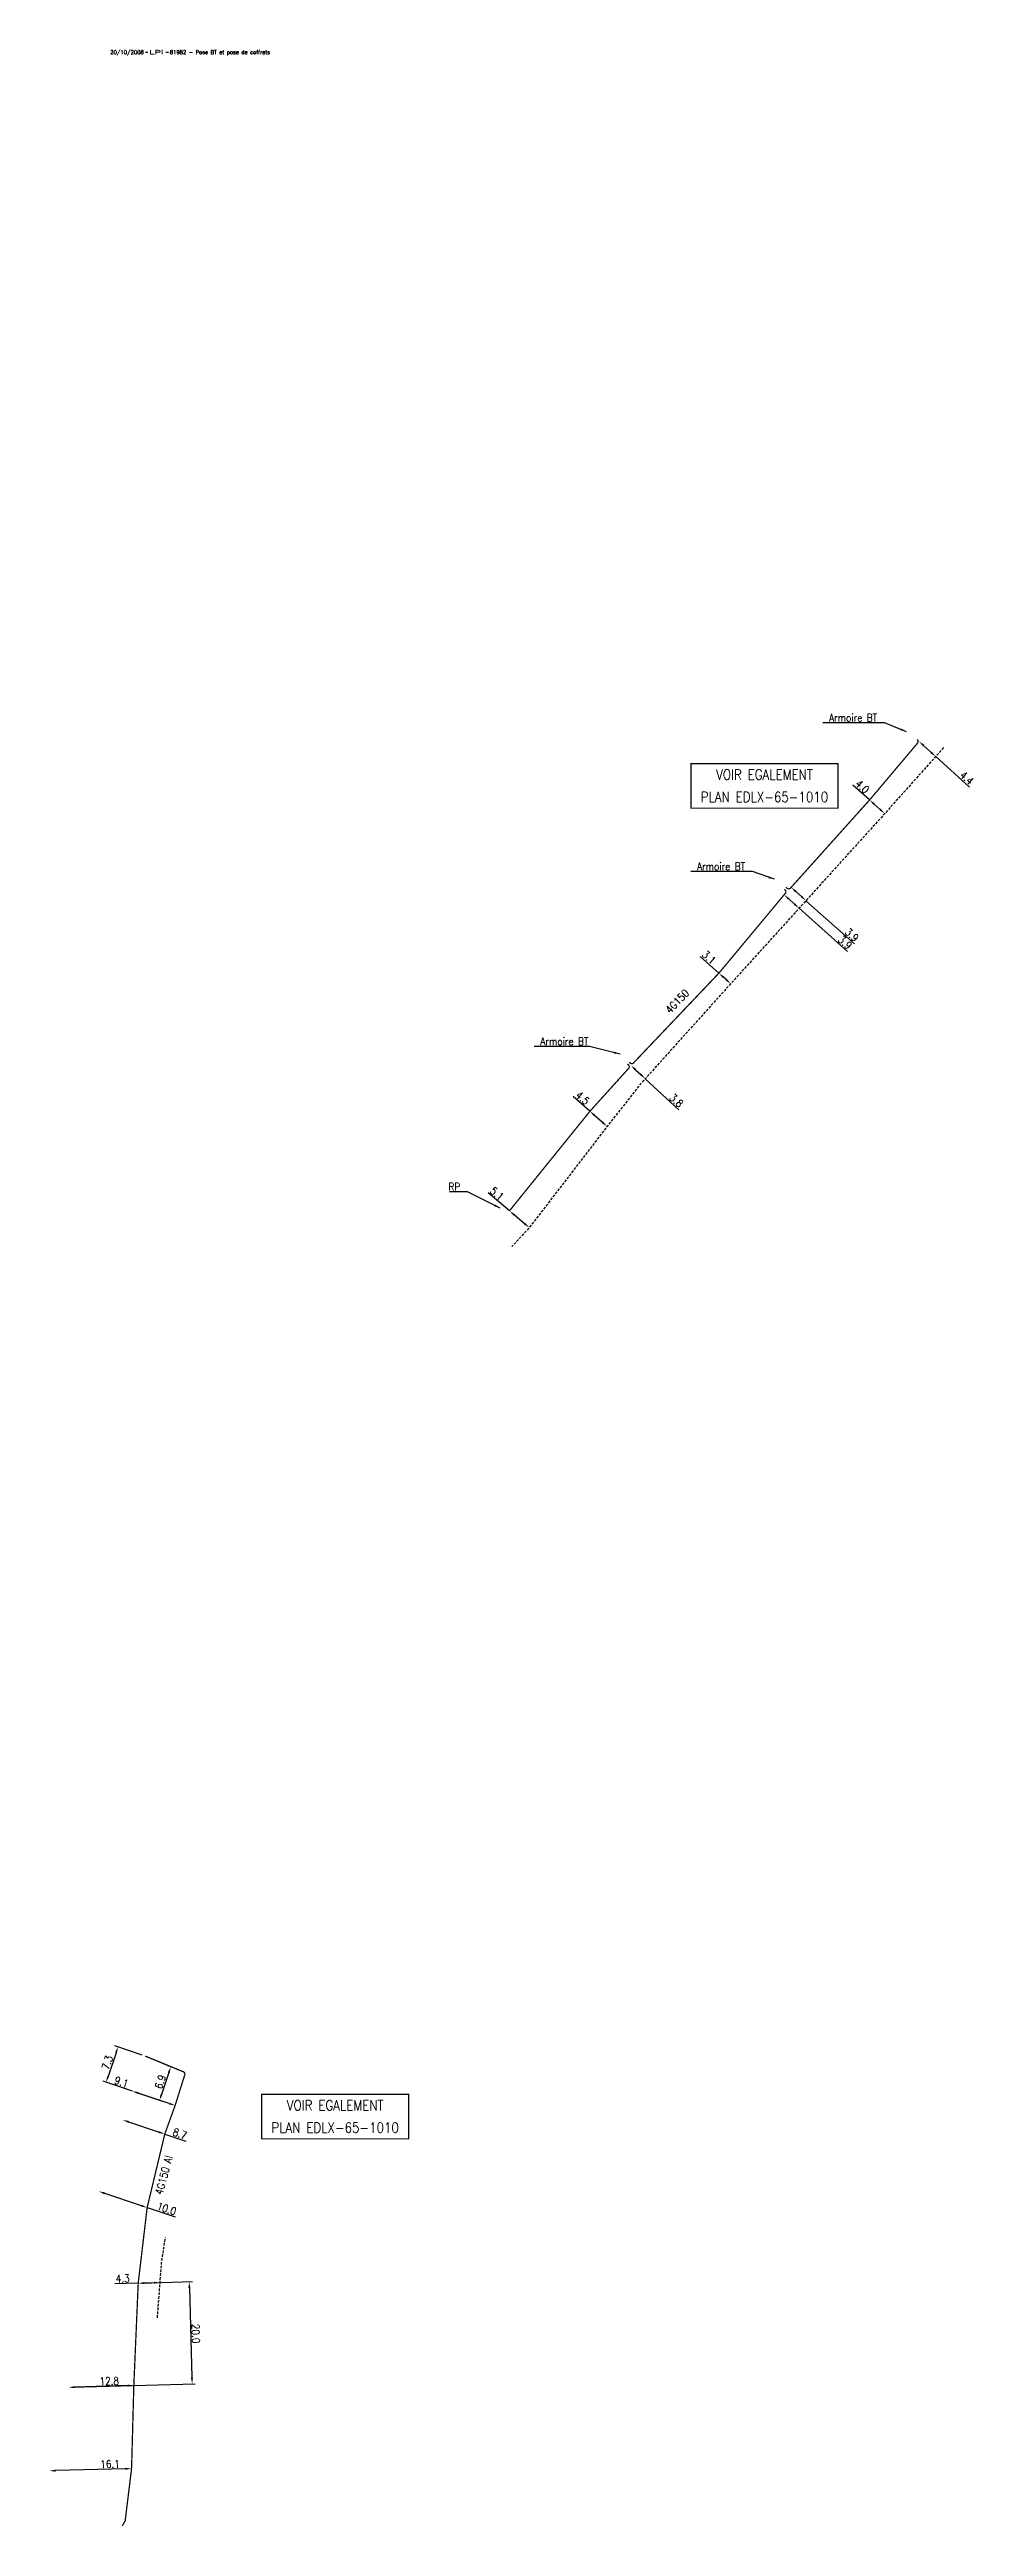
# Model space of a CAD drawing. Header units: millimetres. Extents: x 222003 to 222983, y 61024 to 61998.
# Drawn here: x 222490.6 to 222672.2, y 61512.6 to 61997.8 of the extents above; entities that cross this region are included whole.
import ezdxf
from ezdxf.enums import TextEntityAlignment as Align

# ---------------------------------------------------------------- set-up
doc = ezdxf.new("R2010")
doc.units = ezdxf.units.MM
doc.header["$PDMODE"] = 34
doc.linetypes.add('B_ST_Al', pattern=[2000, 1000, 1000])
doc.linetypes.add('DASHED', pattern=[0.75, 0.5, -0.25])
doc.layers.get('0').update_dxf_attribs({"linetype": 'CONTINUOUS'})
doc.layers.get('Defpoints').update_dxf_attribs({"linetype": 'CONTINUOUS'})
for name, color, linetype in [('B_100', 3, 'CONTINUOUS'), ('B_110', 1, 'CONTINUOUS'), ('B_900', 7, 'CONTINUOUS')]:
    doc.layers.add(name, color=color, linetype=linetype)
doc.layers.add('B_910', color=7, linetype='CONTINUOUS', plot=False)
doc.styles.get("Standard").update_dxf_attribs({"font": 'romans.shx', "width": 0.85})
doc.dimstyles.get("Standard").update_dxf_attribs({"dimtxt": 1.5, "dimasz": 1.2, "dimexe": 0.625, "dimexo": 0.625, "dimgap": 0.25, "dimtad": 1, "dimdec": 1, "dimzin": 0, "dimdsep": 46, "dimtxsty": 'Standard', "dimcen": -0.5, "dimadec": 0, "dimazin": 0, "dimtfac": 1, "dimtdec": 1, "dimtmove": 0, "dimatfit": 3, "dimfxl": 1, "dimtolj": 1, "dimtzin": 0, "dimarcsym": 0})

# ---------------------------------------------------------------- blocks, each defined once
blk = doc.blocks.new('*D12')
at = {"layer": 'B_100', "color": 0, "linetype": 'B_ST_Al', "lineweight": -2}
for p, q in [((222580.8, 61770.31), (222576.63, 61773.82)), ((222581.2, 61770.79), (222581.2, 61770.79)), ((222583.78, 61767.8), (222581.72, 61769.54)), ((222584.3, 61766.55), (222584.3, 61766.55))]:
    blk.add_line(p, q, dxfattribs=at)
at = {"layer": 'B_100', "color": 0, "linetype": 'B_ST_Al'}
for points in [[(222581.85, 61769.69), (222581.59, 61769.39), (222580.8, 61770.31)], [(222583.91, 61767.95), (222583.66, 61767.65), (222584.7, 61767.03)]]:
    blk.add_solid(points, dxfattribs=at)
at = {"layer": 'Defpoints', "color": 0, "linetype": 'B_ST_Al'}
for p in [(222580.8, 61770.31), (222584.7, 61767.03), (222584.7, 61767.03)]:
    blk.add_point(p, dxfattribs=at)
at = {"layer": 'B_100', "color": 0, "linetype": 'B_ST_Al', "insert": (222578.34, 61773.68), "char_height": 1.5, "attachment_point": 5, "rotation": 319.9608}
blk.add_mtext('\\A1;5.1', dxfattribs=at)
blk = doc.blocks.new('*D13')
at = {"layer": 'B_100', "color": 0, "linetype": 'B_ST_Al', "lineweight": -2}
for p, q in [((222596.58, 61789.82), (222593.29, 61792.7)), ((222596.17, 61789.36), (222596.16, 61789.35)), ((222599.05, 61787.64), (222597.48, 61789.02)), ((222599.55, 61786.38), (222599.54, 61786.38))]:
    blk.add_line(p, q, dxfattribs=at)
at = {"layer": 'B_100', "color": 0, "linetype": 'B_ST_Al'}
for points in [[(222597.61, 61789.17), (222597.34, 61788.87), (222596.58, 61789.82)], [(222599.19, 61787.79), (222598.92, 61787.49), (222599.95, 61786.85)]]:
    blk.add_solid(points, dxfattribs=at)
at = {"layer": 'Defpoints', "color": 0, "linetype": 'B_ST_Al'}
for p in [(222596.58, 61789.83), (222599.95, 61786.85), (222599.96, 61786.85)]:
    blk.add_point(p, dxfattribs=at)
at = {"layer": 'B_100', "color": 0, "linetype": 'B_ST_Al', "insert": (222595.14, 61792.41), "char_height": 1.5, "attachment_point": 5, "rotation": 318.6693}
blk.add_mtext('\\A1;4.5', dxfattribs=at)
blk = doc.blocks.new('*D14')
at = {"layer": 'B_100', "color": 0, "linetype": 'B_ST_Al', "lineweight": -2}
for p, q in [((222604.23, 61798.33), (222604.22, 61798.32)), ((222605.53, 61797.96), (222606.56, 61797.01)), ((222607.02, 61795.75), (222607.01, 61795.74)), ((222607.44, 61796.2), (222614.02, 61790.11))]:
    blk.add_line(p, q, dxfattribs=at)
at = {"layer": 'B_100', "color": 0, "linetype": 'B_ST_Al'}
for points in [[(222605.66, 61798.11), (222605.39, 61797.81), (222604.65, 61798.78)], [(222606.69, 61797.16), (222606.42, 61796.86), (222607.44, 61796.2)]]:
    blk.add_solid(points, dxfattribs=at)
at = {"layer": 'Defpoints', "color": 0, "linetype": 'B_ST_Al'}
for p in [(222604.66, 61798.79), (222607.44, 61796.2), (222607.45, 61796.21)]:
    blk.add_point(p, dxfattribs=at)
at = {"layer": 'B_100', "color": 0, "linetype": 'B_ST_Al', "insert": (222613.54, 61791.92), "char_height": 1.5, "attachment_point": 5, "rotation": 317.2522}
blk.add_mtext('\\A1;3.8', dxfattribs=at)
blk = doc.blocks.new('*D15')
at = {"layer": 'B_100', "color": 0, "linetype": 'B_ST_Al', "lineweight": -2}
for p, q in [((222621.87, 61816.88), (222618.22, 61820.16)), ((222622.28, 61817.33), (222622.29, 61817.34)), ((222623.28, 61815.61), (222622.76, 61816.07)), ((222624.59, 61815.26), (222624.59, 61815.27))]:
    blk.add_line(p, q, dxfattribs=at)
at = {"layer": 'B_100', "color": 0, "linetype": 'B_ST_Al'}
for points in [[(222622.9, 61816.22), (222622.63, 61815.92), (222621.87, 61816.88)], [(222623.42, 61815.75), (222623.15, 61815.46), (222624.18, 61814.8)]]:
    blk.add_solid(points, dxfattribs=at)
at = {"layer": 'Defpoints', "color": 0, "linetype": 'B_ST_Al'}
for p in [(222621.86, 61816.87), (222624.17, 61814.79), (222624.18, 61814.8)]:
    blk.add_point(p, dxfattribs=at)
at = {"layer": 'B_100', "color": 0, "linetype": 'B_ST_Al', "insert": (222619.93, 61819.97), "char_height": 1.5, "attachment_point": 5, "rotation": 318.0302}
blk.add_mtext('\\A1;3.1', dxfattribs=at)
blk = doc.blocks.new('*D16')
at = {"layer": 'B_100', "color": 0, "linetype": 'B_ST_Al', "lineweight": -2}
for p, q in [((222634.26, 61831.77), (222634.25, 61831.76)), ((222635.56, 61831.43), (222636.71, 61830.4)), ((222637.6, 61829.6), (222647.1, 61821.1)), ((222637.19, 61829.14), (222637.19, 61829.13))]:
    blk.add_line(p, q, dxfattribs=at)
at = {"layer": 'B_100', "color": 0, "linetype": 'B_ST_Al'}
for points in [[(222635.69, 61831.57), (222635.43, 61831.28), (222634.67, 61832.23)], [(222636.84, 61830.55), (222636.58, 61830.25), (222637.6, 61829.6)]]:
    blk.add_solid(points, dxfattribs=at)
at = {"layer": 'Defpoints', "color": 0, "linetype": 'B_ST_Al'}
for p in [(222634.67, 61832.23), (222637.6, 61829.6), (222637.61, 61829.6)]:
    blk.add_point(p, dxfattribs=at)
at = {"layer": 'B_100', "color": 0, "linetype": 'B_ST_Al', "insert": (222646.61, 61822.89), "char_height": 1.5, "attachment_point": 5, "rotation": 318.1881}
blk.add_mtext('\\A1;3.9', dxfattribs=at)
blk = doc.blocks.new('*D17')
at = {"layer": 'B_100', "color": 0, "linetype": 'B_ST_Al', "lineweight": -2}
for p, q in [((222636.46, 61834.15), (222636.46, 61834.15)), ((222636.94, 61832.88), (222638.06, 61831.88)), ((222638.95, 61831.08), (222648.44, 61822.6)), ((222639.37, 61831.55), (222639.37, 61831.55))]:
    blk.add_line(p, q, dxfattribs=at)
at = {"layer": 'B_100', "color": 0, "linetype": 'B_ST_Al'}
for points in [[(222637.08, 61833.03), (222636.81, 61832.74), (222636.05, 61833.68)], [(222638.19, 61832.03), (222637.93, 61831.74), (222638.95, 61831.08)]]:
    blk.add_solid(points, dxfattribs=at)
at = {"layer": 'Defpoints', "color": 0, "linetype": 'B_ST_Al'}
for p in [(222636.05, 61833.68), (222638.95, 61831.08), (222638.95, 61831.08)]:
    blk.add_point(p, dxfattribs=at)
at = {"layer": 'B_100', "color": 0, "linetype": 'B_ST_Al', "insert": (222647.95, 61824.38), "char_height": 1.5, "attachment_point": 5, "rotation": 318.1881}
blk.add_mtext('\\A1;3.9', dxfattribs=at)
blk = doc.blocks.new('*D18')
at = {"layer": 'B_100', "color": 0, "linetype": 'B_ST_Al', "lineweight": -2}
for p, q in [((222651.42, 61850.81), (222648.17, 61853.73)), ((222651, 61850.35), (222651, 61850.35)), ((222653.5, 61848.94), (222652.31, 61850.01)), ((222653.98, 61847.67), (222653.98, 61847.67))]:
    blk.add_line(p, q, dxfattribs=at)
at = {"layer": 'B_100', "color": 0, "linetype": 'B_ST_Al'}
for points in [[(222652.44, 61850.16), (222652.18, 61849.86), (222651.42, 61850.81)], [(222653.63, 61849.09), (222653.37, 61848.79), (222654.39, 61848.14)]]:
    blk.add_solid(points, dxfattribs=at)
at = {"layer": 'Defpoints', "color": 0, "linetype": 'B_ST_Al'}
for p in [(222651.42, 61850.81), (222654.39, 61848.14), (222654.4, 61848.14)]:
    blk.add_point(p, dxfattribs=at)
at = {"layer": 'B_100', "color": 0, "linetype": 'B_ST_Al', "insert": (222650.01, 61853.42), "char_height": 1.5, "attachment_point": 5, "rotation": 318.0703}
blk.add_mtext('\\A1;4.0', dxfattribs=at)
blk = doc.blocks.new('*D19')
at = {"layer": 'B_100', "color": 0, "linetype": 'B_ST_Al', "lineweight": -2}
for p, q in [((222660.71, 61861.82), (222660.71, 61861.82)), ((222662.02, 61861.48), (222663.5, 61860.13)), ((222663.97, 61858.86), (222663.97, 61858.86)), ((222664.39, 61859.33), (222671.01, 61853.32))]:
    blk.add_line(p, q, dxfattribs=at)
at = {"layer": 'B_100', "color": 0, "linetype": 'B_ST_Al'}
for points in [[(222662.15, 61861.63), (222661.88, 61861.33), (222661.13, 61862.28)], [(222663.63, 61860.28), (222663.36, 61859.98), (222664.39, 61859.33)]]:
    blk.add_solid(points, dxfattribs=at)
at = {"layer": 'Defpoints', "color": 0, "linetype": 'B_ST_Al'}
for p in [(222661.13, 61862.28), (222664.39, 61859.33), (222664.39, 61859.33)]:
    blk.add_point(p, dxfattribs=at)
at = {"layer": 'B_100', "color": 0, "linetype": 'B_ST_Al', "insert": (222670.48, 61855.14), "char_height": 1.5, "attachment_point": 5, "rotation": 317.762}
blk.add_mtext('\\A1;4.4', dxfattribs=at)
blk = doc.blocks.new('GIS_MODF')
at = {"color": 0, "linetype": 'Continuous', "flags": 128}
for points in [[(-2.26, -0.01), (-1.76, -0.01)], [(1.76, -0.01), (2.26, -0.01)]]:
    blk.add_lwpolyline(points, dxfattribs=at)
at = {"color": 0, "linetype": 'Continuous'}
blk.add_attdef('DATE', text='', height=0.75, dxfattribs=at).set_placement((-2.58, -0.39), align=Align.RIGHT)
at = {"color": 0, "linetype": 'Continuous', "width": 3.590909}
blk.add_attdef('USER', text='', height=0.75, dxfattribs=at).set_placement((-1.52, -0.39), (1.31, -0.39), align=Align.FIT)
at = {"color": 0, "linetype": 'Continuous'}
blk.add_attdef('DESC', (2.53, -0.39), '', height=0.75, dxfattribs=at)
blk = doc.blocks.new('*D23')
at = {"layer": 'B_110', "color": 0, "linetype": 'Continuous', "lineweight": -2}
blk.add_line((222505.5, 61523.86), (222491.8, 61523.49), dxfattribs=at)
at = {"layer": 'B_110', "color": 0, "linetype": 'Continuous'}
for points in [[(222491.8, 61523.69), (222491.81, 61523.29), (222490.6, 61523.45)], [(222505.49, 61524.06), (222505.5, 61523.66), (222506.7, 61523.89)]]:
    blk.add_solid(points, dxfattribs=at)
at = {"layer": 'Defpoints', "color": 0, "linetype": 'Continuous'}
for p in [(222506.7, 61523.89), (222490.6, 61523.45), (222490.6, 61523.45)]:
    blk.add_point(p, dxfattribs=at)
at = {"layer": 'B_110', "color": 0, "linetype": 'Continuous', "insert": (222502.48, 61524.78), "char_height": 1.5, "attachment_point": 5, "rotation": 1.5628}
blk.add_mtext('\\A1;16.1', dxfattribs=at)
blk = doc.blocks.new('*D24')
at = {"layer": 'B_110', "color": 0, "linetype": 'Continuous', "lineweight": -2}
blk.add_line((222505.94, 61540.15), (222495.54, 61539.85), dxfattribs=at)
at = {"layer": 'B_110', "color": 0, "linetype": 'Continuous'}
for points in [[(222495.54, 61540.05), (222495.55, 61539.65), (222494.34, 61539.81)], [(222505.93, 61540.35), (222505.94, 61539.95), (222507.14, 61540.18)]]:
    blk.add_solid(points, dxfattribs=at)
at = {"layer": 'Defpoints', "color": 0, "linetype": 'Continuous'}
for p in [(222494.34, 61539.81), (222494.34, 61539.81), (222507.14, 61540.18)]:
    blk.add_point(p, dxfattribs=at)
at = {"layer": 'B_110', "color": 0, "linetype": 'Continuous', "insert": (222502.32, 61541.04), "char_height": 1.5, "attachment_point": 5, "rotation": 1.6474}
blk.add_mtext('\\A1;12.8', dxfattribs=at)
blk = doc.blocks.new('*D25')
at = {"layer": 'B_110', "color": 0, "linetype": 'Continuous', "lineweight": -2}
for p, q in [((222500.07, 61577.62), (222500.07, 61577.62)), ((222501.41, 61577.83), (222508.61, 61575.41)), ((222509.55, 61574.44), (222509.55, 61574.44)), ((222509.75, 61575.03), (222515.25, 61573.19))]:
    blk.add_line(p, q, dxfattribs=at)
at = {"layer": 'B_110', "color": 0, "linetype": 'Continuous'}
for points in [[(222501.47, 61578.02), (222501.34, 61577.64), (222500.27, 61578.21)], [(222508.68, 61575.6), (222508.55, 61575.22), (222509.75, 61575.03)]]:
    blk.add_solid(points, dxfattribs=at)
at = {"layer": 'Defpoints', "color": 0, "linetype": 'Continuous'}
for p in [(222500.27, 61578.21), (222500.27, 61578.21), (222509.75, 61575.03)]:
    blk.add_point(p, dxfattribs=at)
at = {"layer": 'B_110', "color": 0, "linetype": 'Continuous', "insert": (222513.57, 61574.8), "char_height": 1.5, "attachment_point": 5, "rotation": 341.4472}
blk.add_mtext('\\A1;10.0', dxfattribs=at)
blk = doc.blocks.new('*D26')
at = {"layer": 'B_110', "color": 0, "linetype": 'Continuous', "lineweight": -2}
for p, q in [((222505.16, 61592.8), (222505.16, 61592.8)), ((222506.1, 61591.82), (222512.08, 61589.82)), ((222513.21, 61589.44), (222517.36, 61588.04)), ((222513.41, 61590.03), (222513.41, 61590.03))]:
    blk.add_line(p, q, dxfattribs=at)
at = {"layer": 'B_110', "color": 0, "linetype": 'Continuous'}
for points in [[(222506.17, 61592.01), (222506.04, 61591.63), (222504.97, 61592.2)], [(222512.14, 61590.01), (222512.01, 61589.63), (222513.21, 61589.44)]]:
    blk.add_solid(points, dxfattribs=at)
at = {"layer": 'Defpoints', "color": 0, "linetype": 'Continuous'}
for p in [(222504.97, 61592.2), (222504.97, 61592.2), (222513.21, 61589.44)]:
    blk.add_point(p, dxfattribs=at)
at = {"layer": 'B_110', "color": 0, "linetype": 'Continuous', "insert": (222516.17, 61589.5), "char_height": 1.5, "attachment_point": 5, "rotation": 341.4472}
blk.add_mtext('\\A1;8.7', dxfattribs=at)
blk = doc.blocks.new('*D78')
at = {"layer": 'B_110', "color": 0, "linetype": 'Continuous', "lineweight": -2}
for p, q in [((222508.76, 61604.92), (222503.44, 61606.7)), ((222503.65, 61605.37), (222502.09, 61600.72)), ((222506.27, 61598.05), (222501.11, 61599.78))]:
    blk.add_line(p, q, dxfattribs=at)
at = {"layer": 'B_110', "color": 0, "linetype": 'Continuous'}
for points in [[(222503.46, 61605.43), (222503.84, 61605.3), (222504.03, 61606.51)], [(222501.9, 61600.79), (222502.28, 61600.66), (222501.7, 61599.59)]]:
    blk.add_solid(points, dxfattribs=at)
at = {"layer": 'Defpoints', "color": 0, "linetype": 'Continuous'}
for p in [(222509.35, 61604.72), (222501.7, 61599.59), (222506.87, 61597.85)]:
    blk.add_point(p, dxfattribs=at)
at = {"layer": 'B_110', "color": 0, "linetype": 'Continuous', "insert": (222501.94, 61603.44), "char_height": 1.5, "attachment_point": 5, "rotation": 71.4304}
blk.add_mtext('\\A1;7.3', dxfattribs=at)
blk = doc.blocks.new('*D79')
at = {"layer": 'B_110', "color": 0, "linetype": 'Continuous', "lineweight": -2}
for p, q in [((222506.87, 61597.85), (222503.07, 61599.13)), ((222514.1, 61595.42), (222508, 61597.47))]:
    blk.add_line(p, q, dxfattribs=at)
at = {"layer": 'B_110', "color": 0, "linetype": 'Continuous'}
for points in [[(222508.07, 61597.66), (222507.94, 61597.28), (222506.87, 61597.85)], [(222514.16, 61595.61), (222514.03, 61595.23), (222515.24, 61595.04)]]:
    blk.add_solid(points, dxfattribs=at)
at = {"layer": 'Defpoints', "color": 0, "linetype": 'Continuous'}
for p in [(222506.87, 61597.85), (222506.87, 61597.85), (222515.24, 61595.04)]:
    blk.add_point(p, dxfattribs=at)
at = {"layer": 'B_110', "color": 0, "linetype": 'Continuous', "insert": (222504.72, 61599.63), "char_height": 1.5, "attachment_point": 5, "rotation": 341.4304}
blk.add_mtext('\\A1;9.1', dxfattribs=at)
blk = doc.blocks.new('*D80')
at = {"layer": 'B_110', "color": 0, "linetype": 'Continuous', "lineweight": -2}
for p, q in [((222514, 61601.47), (222512.57, 61597.2)), ((222514.44, 61602.59), (222513.79, 61602.8)), ((222507.46, 61597.65), (222512.78, 61595.87))]:
    blk.add_line(p, q, dxfattribs=at)
at = {"layer": 'B_110', "color": 0, "linetype": 'Continuous'}
for points in [[(222513.81, 61601.53), (222514.19, 61601.4), (222514.38, 61602.6)], [(222512.38, 61597.27), (222512.76, 61597.14), (222512.19, 61596.06)]]:
    blk.add_solid(points, dxfattribs=at)
at = {"layer": 'Defpoints', "color": 0, "linetype": 'Continuous'}
for p in [(222515.03, 61602.39), (222506.87, 61597.85), (222512.19, 61596.06)]:
    blk.add_point(p, dxfattribs=at)
at = {"layer": 'B_110', "color": 0, "linetype": 'Continuous', "insert": (222512.34, 61599.67), "char_height": 1.5, "attachment_point": 5, "rotation": 71.4304}
blk.add_mtext('\\A1;6.9', dxfattribs=at)
blk = doc.blocks.new('*D81')
at = {"layer": 'B_110', "color": 0, "linetype": 'Continuous', "lineweight": -2}
for p, q in [((222508.62, 61560.23), (222518.63, 61560.52)), ((222518.04, 61559.3), (222518.54, 61541.71)), ((222494.97, 61539.83), (222519.2, 61540.53))]:
    blk.add_line(p, q, dxfattribs=at)
at = {"layer": 'B_110', "color": 0, "linetype": 'Continuous'}
for points in [[(222518.23, 61559.31), (222517.84, 61559.3), (222518, 61560.5)], [(222518.74, 61541.71), (222518.34, 61541.7), (222518.58, 61540.51)]]:
    blk.add_solid(points, dxfattribs=at)
at = {"layer": 'Defpoints', "color": 0, "linetype": 'Continuous'}
for p in [(222508, 61560.21), (222494.34, 61539.81), (222518.58, 61540.51)]:
    blk.add_point(p, dxfattribs=at)
at = {"layer": 'B_110', "color": 0, "linetype": 'Continuous', "insert": (222519.29, 61550.33), "char_height": 1.5, "attachment_point": 5, "rotation": 271.6474}
blk.add_mtext('\\A1;20.0', dxfattribs=at)
blk = doc.blocks.new('*D82')
at = {"layer": 'B_110', "color": 0, "linetype": 'Continuous', "lineweight": -2}
for p, q in [((222508, 61560.21), (222503.39, 61560.08)), ((222511.1, 61560.3), (222509.2, 61560.25))]:
    blk.add_line(p, q, dxfattribs=at)
at = {"layer": 'B_110', "color": 0, "linetype": 'Continuous'}
for points in [[(222509.19, 61560.45), (222509.2, 61560.05), (222508, 61560.21)], [(222511.09, 61560.5), (222511.1, 61560.1), (222512.29, 61560.34)]]:
    blk.add_solid(points, dxfattribs=at)
at = {"layer": 'Defpoints', "color": 0, "linetype": 'Continuous'}
for p in [(222508, 61560.21), (222512.29, 61560.34), (222512.29, 61560.34)]:
    blk.add_point(p, dxfattribs=at)
at = {"layer": 'B_110', "color": 0, "linetype": 'Continuous', "insert": (222504.95, 61561.13), "char_height": 1.5, "attachment_point": 5, "rotation": 1.6474}
blk.add_mtext('\\A1;4.3', dxfattribs=at)

msp = doc.modelspace()

# ---------------------------------------------------------------- linework, layer by layer
at = {"layer": 'B_100', "linetype": 'DASHED', "flags": 128}
msp.add_lwpolyline([(222665.93, 61861.06), (222663.38, 61858.2), (222654.39, 61848.14), (222638.04, 61830.08), (222636.69, 61828.6), (222624.18, 61814.81), (222606.46, 61795.11), (222599.96, 61786.85), (222584.7, 61767.03), (222581.29, 61763.32)], dxfattribs=at)
at = {"layer": 'B_100', "linetype": 'B_ST_Al', "const_width": 0.25, "flags": 128}
for points in [[(222660.74, 61862.64), (222660.77, 61862.62, -0.407403), (222660.82, 61861.93), (222651.42, 61850.81), (222635.93, 61833.56, -0.41239), (222635.23, 61833.52), (222635.01, 61833.71)], [(222634.68, 61833.33), (222634.84, 61833.19, -0.405365), (222634.89, 61832.5), (222621.86, 61816.87), (222605.15, 61799.31, -0.405343), (222604.46, 61799.28), (222604.28, 61799.44)], [(222580.8, 61770.31), (222596.58, 61789.82), (222604.17, 61798.22, 0.405431), (222604.13, 61798.91), (222603.95, 61799.07)]]:
    msp.add_lwpolyline(points, format="xyb", dxfattribs=at)
at = {"layer": 'B_110', "linetype": 'B_ST_Al', "const_width": 0.25, "flags": 128}
msp.add_lwpolyline([(222504.88, 61512.68), (222505.4, 61513.58, 0.099947), (222505.46, 61513.77), (222506.69, 61523.87, 0.023601), (222506.7, 61523.92), (222507.14, 61540.18, -0.003792), (222507.14, 61540.18), (222508, 61560.19, -0.01874), (222508, 61560.23), (222509.75, 61575, -0.029389), (222509.76, 61575.06), (222513.21, 61589.41, -0.02757), (222513.22, 61589.46), (222515.24, 61595.04, 0.032681), (222515.24, 61595.04), (222517.13, 61601.03, 0.390359), (222516.85, 61601.64), (222509.35, 61604.72)], format="xyb", dxfattribs=at)
at = {"layer": 'B_110', "linetype": 'DASHED', "flags": 128}
msp.add_lwpolyline([(222511.77, 61553.43), (222512.28, 61560.17), (222512.59, 61564.25), (222513.33, 61569.17)], dxfattribs=at)
at = {"layer": 'B_900', "const_width": 0.25}
for points in [[(222616.39, 61857.95), (222645.23, 61857.95), (222645.23, 61849.21), (222616.39, 61849.21)], [(222532.2, 61597.24), (222561.04, 61597.24), (222561.04, 61588.5), (222532.2, 61588.5)]]:
    msp.add_lwpolyline(points, close=True, dxfattribs=at)

# ---------------------------------------------------------------- block references
at = {"layer": 'B_910'}
ref = msp.add_blockref('GIS_MODF', (222511.67, 61997.33), dxfattribs=at)
ref.add_attrib('DATE', '20/10/2008', dxfattribs={"layer": '0', "color": 0, "linetype": 'Continuous', "height": 0.75}).set_placement((222509.09, 61996.94), align=Align.RIGHT)
ref.add_attrib('USER', 'LPi', dxfattribs={"layer": '0', "color": 0, "linetype": 'Continuous', "height": 0.75, "width": 1.837209}).set_placement((222510.15, 61996.94), (222512.97, 61996.94), align=Align.FIT)
ref.add_attrib('DESC', '81982 - Pose BT et pose de coffrets', (222514.2, 61996.94), dxfattribs={"layer": '0', "color": 0, "linetype": 'Continuous', "height": 0.75})

# ---------------------------------------------------------------- texts
at = {"layer": 'B_100', "linetype": 'B_ST_Al', "width": 0.85}
msp.add_text('4G150', height=1.5, rotation=46.0333, dxfattribs=at).set_placement((222613.71, 61811.37), align=Align.MIDDLE)
at = {"layer": 'B_100', "linetype": 'Continuous', "char_height": 1.5, "attachment_point": 6}
for insert in [(222652.88, 61866.92), (222626.99, 61837.8), (222596.26, 61803.53)]:
    msp.add_mtext('Armoire BT', dxfattribs=dict(at, insert=insert))
at = {"layer": 'B_100', "linetype": 'B_ST_Al', "insert": (222571.14, 61775.03), "char_height": 1.5, "attachment_point": 6}
msp.add_mtext('RP', dxfattribs=at)
at = {"layer": 'B_110', "linetype": 'B_ST_Al', "width": 0.85}
msp.add_text('4G150 Al', height=1.5, rotation=75.164, dxfattribs=at).set_placement((222513.03, 61581.4), align=Align.MIDDLE)
at = {"layer": 'B_900', "width": 0.85}
for s, p in [('VOIR EGALEMENT', (222630.81, 61854.78)), ('PLAN EDLX-65-1010', (222630.81, 61850.4)), ('PLAN EDLX-65-1010', (222546.62, 61589.69)), ('VOIR EGALEMENT', (222546.62, 61594.07))]:
    msp.add_text(s, height=2, dxfattribs=at).set_placement(p, align=Align.CENTER)

# ---------------------------------------------------------------- dimensions: what is measured, and where the dimension line sits
at = {"layer": 'B_100', "linetype": 'B_ST_Al'}
for base, p1, p2, angle, picture, middle in [((222664.39, 61859.33), (222661.13, 61862.28), (222664.39, 61859.33), 137.762, '*D19', (222669.81, 61854.4)), ((222654.39, 61848.14), (222651.42, 61850.81), (222654.4, 61848.14), 138.0703, '*D18', (222649.35, 61852.67)), ((222637.6, 61829.6), (222634.67, 61832.23), (222637.61, 61829.6), 138.1881, '*D16', (222645.94, 61822.14)), ((222638.95, 61831.08), (222636.05, 61833.68), (222638.95, 61831.08), 138.1881, '*D17', (222647.28, 61823.63)), ((222624.18, 61814.8), (222621.86, 61816.87), (222624.17, 61814.79), 138.0302, '*D15', (222619.26, 61819.22)), ((222607.44, 61796.2), (222604.66, 61798.79), (222607.45, 61796.21), 137.2522, '*D14', (222612.86, 61791.19)), ((222599.95, 61786.85), (222596.58, 61789.83), (222599.96, 61786.85), 138.6693, '*D13', (222594.48, 61791.66)), ((222584.7, 61767.03), (222580.8, 61770.31), (222584.7, 61767.03), 139.9608, '*D12', (222577.7, 61772.91))]:
    dim = msp.add_linear_dim(base=base, p1=p1, p2=p2, angle=angle, dimstyle='Standard', dxfattribs=at)
    dim.commit()
    dim.dimension.update_dxf_attribs({"geometry": picture, "text_midpoint": middle, "dimtype": 160})
at = {"layer": 'B_110', "linetype": 'Continuous'}
for base, p1, p2, angle, picture, middle in [((222501.7, 61599.59), (222509.35, 61604.72), (222506.87, 61597.85), 71.4304, '*D78', (222502.89, 61603.12)), ((222512.19, 61596.06), (222515.03, 61602.39), (222506.87, 61597.85), 71.4304, '*D80', (222513.29, 61599.35)), ((222504.97, 61592.2), (222513.21, 61589.44), (222504.97, 61592.2), 341.4472, '*D26', (222515.85, 61588.55)), ((222500.27, 61578.21), (222509.75, 61575.03), (222500.27, 61578.21), 341.4472, '*D25', (222513.25, 61573.85)), ((222518.58, 61540.51), (222508, 61560.21), (222494.34, 61539.81), 91.6474, '*D81', (222518.29, 61550.3)), ((222512.29, 61560.34), (222508, 61560.21), (222512.29, 61560.34), 181.6474, '*D82', (222504.98, 61560.13)), ((222494.34, 61539.81), (222507.14, 61540.18), (222494.34, 61539.81), 1.6474, '*D24', (222502.35, 61540.04)), ((222490.6, 61523.45), (222506.7, 61523.89), (222490.6, 61523.45), 1.5628, '*D23', (222502.5, 61523.78))]:
    dim = msp.add_linear_dim(base=base, p1=p1, p2=p2, angle=angle, dimstyle='Standard', dxfattribs=at)
    dim.commit()
    dim.dimension.update_dxf_attribs({"geometry": picture, "text_midpoint": middle, "dimtype": 160})
dim = msp.add_linear_dim(base=(222506.87, 61597.85), p1=(222515.24, 61595.04), p2=(222506.87, 61597.85), angle=341.4304, text='9.1', dimstyle='Standard', dxfattribs=at)
dim.commit()
dim.dimension.update_dxf_attribs({"geometry": '*D79', "text_midpoint": (222504.4, 61598.68), "dimtype": 160})

# ---------------------------------------------------------------- leaders
at = {"layer": 'B_100', "linetype": 'Continuous', "annotation_type": 0, "has_hookline": 1, "hookline_direction": 1, "text_width": 10.62}
for points in [[(222658.69, 61864.19), (222654.33, 61865.92), (222653.13, 61865.92)], [(222632.79, 61835.28), (222628.44, 61836.8), (222627.24, 61836.8)], [(222602.52, 61801.04), (222596.51, 61802.53)]]:
    msp.add_leader(points, dimstyle='Standard', dxfattribs=at)
at = {"layer": 'B_100', "linetype": 'B_ST_Al', "annotation_type": 0, "has_hookline": 1, "hookline_direction": 1, "text_width": 2.12}
msp.add_leader([(222579.01, 61770.83), (222572.59, 61774.03), (222571.39, 61774.03)], dimstyle='Standard', dxfattribs=at)

doc.saveas('drawing.dxf')
